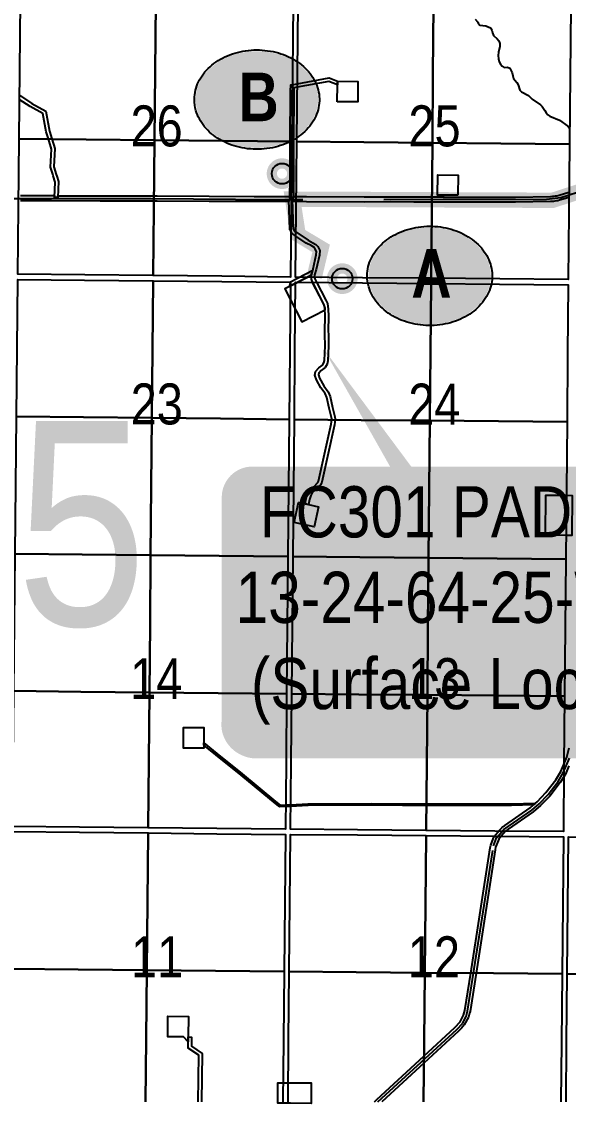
# Model space of a CAD drawing. Extents: x 463734 to 467682, y 6044208 to 6047032.
# Drawn here: x 466157.9 to 466264.8, y 6044452.5 to 6044663.8 of the extents above; entities that cross this region are included whole.
import ezdxf
from ezdxf.enums import TextEntityAlignment as Align

# ---------------------------------------------------------------- set-up
doc = ezdxf.new("R2010")
doc.units = 0
doc.header["$LTSCALE"] = 5
doc.linetypes.add('DASHED2', pattern=[9.525, 6.35, -3.175])
for name, color, linetype in [('CG-NOTES', 7, 'Continuous'), ('P-PROPOSED', 10, 'Continuous'), ('RoadSeg', 57, 'DASHED2'), ('ROUTE-MAP-ROUTE', 90, 'Continuous'), ('T-WATER', 160, 'Continuous')]:
    doc.layers.add(name, color=color, linetype=linetype)
doc.layers.add('Sections', color=7, linetype='Continuous', true_color=0x13f661)
doc.styles.add('120', font='ARIALN.TTF', dxfattribs={"height": 13})
doc.styles.add('80', font='ARIALN.TTF', dxfattribs={"height": 10})
doc.styles.add('BOLD', font='ARIALNB.TTF')

# ---------------------------------------------------------------- blocks, each defined once
blk = doc.blocks.new('*U425')
h = blk.add_hatch(color=255)
edge = h.paths.add_edge_path()
edge.add_line((-46.5, -28.5), (46.5, -28.5))
edge.add_arc((46.5, -22.5), 6, 270, 360)
edge.add_line((52.5, -22.5), (52.5, 21))
edge.add_arc((46.5, 21), 6, 0, 90)
edge.add_line((46.5, 27), (-46.5, 27))
edge.add_arc((-46.5, 21), 6, 90, 180)
edge.add_line((-52.5, 21), (-52.5, -22.5))
edge.add_arc((-46.5, -22.5), 6, 180, 270)
at = {"color": 14, "flags": 128}
blk.add_lwpolyline([(-32.7, 50.19, 0, 7.5, 0), (0, 0, 0, 0, 0)], format="xyseb", dxfattribs=at)
blk.add_lwpolyline([(-46.5, -28.5, 3, 3, 0), (46.5, -28.5, 3, 3, 0.414214), (52.5, -22.5, 3, 3, 0), (52.5, 21, 3, 0, 0.414214), (46.5, 27, 0, 0, 0), (-46.5, 27, 0, 0, 0.414214), (-52.5, 21, 0, 0, 0), (-52.5, -22.5, 0, 3, 0.414214)], format="xyseb", close=True, dxfattribs=at)
at = {"color": 14, "style": '80'}
blk.add_attdef('ENTER_TEXT_001', (-35.99, -5), '', height=10, dxfattribs=at)
blk = doc.blocks.new('AA')
at = {"const_width": 4}
blk.add_lwpolyline([(-1, 0, 1), (1, 0, 1)], format="xyb", close=True, dxfattribs=at)
blk.add_circle((0, 0), 2)
blk = doc.blocks.new('Route_Letters')
h = blk.add_hatch(color=255)
h.dxf.hatch_style = 1
edge = h.paths.add_edge_path()
edge.add_ellipse((-0.12, 0.46), major_axis=(-11.97, 0), ratio=0.789318, start_angle=0, end_angle=360)
at = {"color": 5}
blk.add_open_spline([(-12.34, 0.46), (-12.34, -0.25), (-12.24, -0.97), (-11.72, -2.79), (-11.14, -3.88), (-9.56, -5.81), (-8.54, -6.66), (-6.22, -8.02), (-4.9, -8.54), (-2.12, -9.17), (-0.66, -9.3), (2.22, -9.13), (3.64, -8.84), (6.27, -7.89), (7.48, -7.22), (9.54, -5.6), (10.38, -4.64), (11.6, -2.54), (11.97, -1.4), (12.18, 0.91), (12.02, 2.08), (11.2, 4.3), (10.54, 5.35), (8.8, 7.2), (7.72, 7.99), (5.29, 9.24), (3.93, 9.68), (1.11, 10.18), (-0.35, 10.23), (-3.22, 9.91), (-4.61, 9.55), (-7.16, 8.47), (-8.32, 7.75), (-10.24, 6.02), (-11, 5.02), (-12.05, 2.86), (-12.32, 1.7), (-12.34, 0.52), (-12.34, 0.49), (-12.34, 0.46)], degree=3, knots=[0, 0, 0, 0, 0.219529, 0.219529, 0.575727, 0.575727, 0.931924, 0.931924, 1.288121, 1.288121, 1.644318, 1.644318, 2.000515, 2.000515, 2.356712, 2.356712, 2.712909, 2.712909, 3.069107, 3.069107, 3.425304, 3.425304, 3.781501, 3.781501, 4.137698, 4.137698, 4.493895, 4.493895, 4.850092, 4.850092, 5.20629, 5.20629, 5.562487, 5.562487, 5.918684, 5.918684, 6.274881, 6.274881, 6.283185, 6.283185, 6.283185, 6.283185], dxfattribs=at)
at = {"color": 14, "style": 'BOLD'}
blk.add_attdef('A', text='', height=9.5, dxfattribs=at).set_placement((0.22, 0.98), align=Align.MIDDLE)

msp = doc.modelspace()

# ---------------------------------------------------------------- linework, layer by layer
at = {"layer": 'P-PROPOSED', "flags": 128}
for points in [[(466210.54, 6044612.942), (466210.256, 6044612.044), (466214.584, 6044614.29), (466214.872, 6044615.19)], [(466214.797, 6044612.992), (466214.619, 6044613.48), (466214.584, 6044614.29), (466209.395, 6044611.597), (466212.74, 6044605.151), (466217.277, 6044607.505), (466217.273, 6044607.864), (466217.056, 6044608.64)]]:
    msp.add_lwpolyline(points, close=True, dxfattribs=at)
at = {"layer": 'RoadSeg'}
for points in [[(466279.69, 6044630.898), (466278.924, 6044631.531), (466277.492, 6044632.264), (466275.892, 6044632.697), (466275.026, 6044632.697), (466273.76, 6044632.597), (466271.228, 6044631.931), (466263.332, 6044629.399), (466260.534, 6044629.066), (466208.062, 6044628.999), (466183.242, 6044629.199), (466145.395, 6044629.199)], [(466227.614, 6044452.818), (466243.043, 6044466.985), (466244.109, 6044468.151), (466244.842, 6044469.517), (466245.142, 6044470.55), (466250.173, 6044502.799), (466250.806, 6044504.398), (466252.238, 6044506.031), (466257.702, 6044509.829), (466259.101, 6044511.028), (466260.867, 6044512.86), (466262.866, 6044515.426), (466263.832, 6044517.058), (466265.065, 6044519.924)]]:
    msp.add_lwpolyline(points, dxfattribs=at)
at = {"layer": 'ROUTE-MAP-ROUTE', "const_width": 2.998, "flags": 128}
msp.add_lwpolyline([(466477.759, 6044562.945), (466477.64, 6044571.321), (466476.483, 6044579.747), (466476.604, 6044583.963), (466477.096, 6044601.023), (466353.37, 6044603.208), (466338.138, 6044607.294), (466327.658, 6044616.409), (466297.551, 6044628.775), (466282.275, 6044628.659), (466280.334, 6044630.801), (466276.872, 6044632.518), (466273.33, 6044632.302), (466267.111, 6044630.64), (466261.761, 6044628.905), (466210.93, 6044629.122), (466212.015, 6044622.185), (466216.498, 6044619.511), (466215.155, 6044613.903)], dxfattribs=at)
at = {"layer": 'Sections', "color": 8}
for points in [[(466210.635, 6044626.985), (466210.514, 6044613.922), (466197.102, 6044614.057), (466183.69, 6044614.192), (466170.279, 6044614.327), (466157.202, 6044614.459), (466157.328, 6044627.522), (466157.458, 6044640.919), (466157.588, 6044654.317), (466157.717, 6044667.714), (466170.789, 6044667.582), (466184.195, 6044667.446), (466197.602, 6044667.312), (466211.009, 6044667.178), (466210.884, 6044653.78), (466210.76, 6044640.383)], [(466184.068, 6044654.049), (466183.941, 6044640.652), (466170.532, 6044640.787), (466157.458, 6044640.919), (466157.588, 6044654.317), (466157.717, 6044667.714), (466170.789, 6044667.582), (466184.195, 6044667.446)], [(466210.884, 6044653.78), (466210.76, 6044640.383), (466197.35, 6044640.517), (466183.941, 6044640.652), (466184.068, 6044654.049), (466184.195, 6044667.446), (466197.602, 6044667.312), (466211.009, 6044667.178)], [(466264.933, 6044626.477), (466264.817, 6044613.42), (466251.409, 6044613.544), (466238.001, 6044613.668), (466224.592, 6044613.792), (466211.519, 6044613.913), (466211.64, 6044626.975), (466211.764, 6044640.373), (466211.889, 6044653.771), (466212.013, 6044667.168), (466225.081, 6044667.042), (466238.484, 6044666.913), (466251.887, 6044666.784), (466265.29, 6044666.655), (466265.171, 6044653.262), (466265.052, 6044639.87)], [(466238.363, 6044653.518), (466238.241, 6044640.123), (466224.835, 6044640.25), (466211.764, 6044640.373), (466211.889, 6044653.771), (466212.013, 6044667.168), (466225.081, 6044667.042), (466238.484, 6044666.913)], [(466265.171, 6044653.262), (466265.052, 6044639.87), (466251.647, 6044639.997), (466238.241, 6044640.123), (466238.363, 6044653.518), (466238.484, 6044666.913), (466251.887, 6044666.784), (466265.29, 6044666.655)], [(466219.676, 6044652.147), (466219.673, 6044651.43), (466217.998, 6044652.106), (466211.828, 6044650.98), (466211.191, 6044650.863), (466211.151, 6044650.172), (466211.117, 6044640.403), (466211.093, 6044633.642), (466211.092, 6044633.317), (466211.078, 6044629.373), (466210.623, 6044629.374), (466210.411, 6044629.375), (466210.425, 6044633.322), (466210.427, 6044633.647), (466210.45, 6044640.41), (466210.485, 6044650.193), (466210.556, 6044651.425), (466210.828, 6044651.474), (466211.834, 6044651.658), (466218.069, 6044652.797), (466219.676, 6044652.147)], [(466219.66, 6044648.149), (466219.673, 6044651.43), (466219.676, 6044652.147), (466223.674, 6044652.131), (466223.658, 6044648.133), (466219.66, 6044648.149)], [(466183.814, 6044627.254), (466183.69, 6044614.192), (466170.279, 6044614.327), (466157.202, 6044614.459), (466157.328, 6044627.522), (466157.458, 6044640.919), (466170.532, 6044640.787), (466183.941, 6044640.652)], [(466210.635, 6044626.985), (466210.514, 6044613.922), (466197.102, 6044614.057), (466183.69, 6044614.192), (466183.814, 6044627.254), (466183.941, 6044640.652), (466197.35, 6044640.517), (466210.76, 6044640.383)], [(466238.119, 6044626.728), (466238.001, 6044613.668), (466224.592, 6044613.792), (466211.519, 6044613.913), (466211.64, 6044626.975), (466211.764, 6044640.373), (466224.835, 6044640.25), (466238.241, 6044640.123)], [(466264.933, 6044626.477), (466264.817, 6044613.42), (466251.409, 6044613.544), (466238.001, 6044613.668), (466238.119, 6044626.728), (466238.241, 6044640.123), (466251.647, 6044639.997), (466265.052, 6044639.87)], [(466243.249, 6044629.878), (466240.612, 6044629.879), (466240.369, 6044629.879), (466239.87, 6044629.879), (466239.254, 6044629.879), (466239.297, 6044633.883), (466243.293, 6044633.84), (466243.249, 6044629.878)], [(466240.369, 6044629.879), (466240.365, 6044629.546), (466239.866, 6044629.548), (466239.87, 6044629.879), (466240.369, 6044629.879)], [(466214.221, 6044570.468), (466214.011, 6044569.474), (466213.36, 6044569.616), (466213.575, 6044570.636), (466213.859, 6044571.551), (466214.249, 6044572.174), (466215.046, 6044572.943), (466215.883, 6044573.79), (466215.987, 6044574.046), (466218.475, 6044585.165), (466218.562, 6044586.071), (466218.571, 6044586.17), (466218.544, 6044586.502), (466218.088, 6044588.282), (466217.643, 6044590.383), (466217.277, 6044591.161), (466216.46, 6044592.31), (466215.58, 6044593.872), (466215.278, 6044594.774), (466215.43, 6044595.468), (466216.037, 6044596.153), (466216.786, 6044596.731), (466217.058, 6044597.135), (466217.144, 6044597.642), (466217.287, 6044600.491), (466217.243, 6044602.698), (466217.239, 6044603.365), (466217.264, 6044606.282), (466217.248, 6044607.862), (466217.032, 6044608.638), (466216.196, 6044610.248), (466214.772, 6044612.992), (466214.593, 6044613.481), (466214.559, 6044614.291), (466214.559, 6044614.291), (466214.846, 6044615.191), (466214.917, 6044615.55), (466215.538, 6044618.28), (466215.59, 6044618.923), (466215.289, 6044619.472), (466215.048, 6044619.743), (466214.536, 6044620.044), (466213.595, 6044620.536), (466211.558, 6044621.929), (466210.832, 6044622.425), (466210.562, 6044622.845), (466210.368, 6044623.146), (466210.179, 6044629.05), (466210.62, 6044629.049), (466210.846, 6044629.049), (466211.028, 6044623.352), (466211.32, 6044622.899), (466211.566, 6044622.731), (466213.939, 6044621.109), (466214.859, 6044620.627), (466215.476, 6044620.265), (466215.838, 6044619.858), (466216.27, 6044619.068), (466216.198, 6044618.179), (466215.56, 6044615.374), (466215.231, 6044614.344), (466215.15, 6044613.921), (466215.155, 6044613.903), (466215.235, 6044613.573), (466215.595, 6044612.894), (466217.443, 6044609.417), (466217.747, 6044608.763), (466217.88, 6044607.655), (466217.93, 6044606.295), (466217.906, 6044603.371), (466217.906, 6044603.344), (466217.909, 6044602.705), (466217.953, 6044600.475), (466217.808, 6044597.569), (466217.691, 6044596.882), (466217.279, 6044596.27), (466216.494, 6044595.664), (466216.044, 6044595.156), (466215.969, 6044594.811), (466216.192, 6044594.144), (466217.023, 6044592.668), (466217.855, 6044591.499), (466218.279, 6044590.596), (466218.737, 6044588.434), (466219.204, 6044586.612), (466219.24, 6044586.165), (466219.23, 6044586.065), (466219.135, 6044585.059), (466216.626, 6044573.848), (466216.45, 6044573.416), (466215.514, 6044572.469), (466214.77, 6044571.751), (466214.47, 6044571.271), (466214.221, 6044570.468)], [(466210.131, 6044572.725), (466210.007, 6044559.327), (466196.59, 6044559.463), (466183.173, 6044559.598), (466169.756, 6044559.733), (466156.674, 6044559.865), (466156.804, 6044573.262), (466156.933, 6044586.66), (466157.063, 6044600.057), (466157.192, 6044613.455), (466170.269, 6044613.323), (466183.681, 6044613.187), (466197.093, 6044613.053), (466210.505, 6044612.918), (466210.38, 6044599.52), (466210.256, 6044586.123)], [(466183.554, 6044599.79), (466183.427, 6044586.393), (466170.012, 6044586.528), (466156.933, 6044586.66), (466157.063, 6044600.057), (466157.192, 6044613.455), (466170.269, 6044613.323), (466183.681, 6044613.187)], [(466210.38, 6044599.52), (466210.256, 6044586.123), (466196.841, 6044586.258), (466183.427, 6044586.393), (466183.554, 6044599.79), (466183.681, 6044613.187), (466197.093, 6044613.053), (466210.505, 6044612.918)], [(466264.333, 6044558.845), (466250.919, 6044558.964), (466237.505, 6044559.083), (466224.091, 6044559.202), (466211.012, 6044559.319), (466211.136, 6044572.716), (466211.26, 6044586.114), (466211.385, 6044599.511), (466211.509, 6044612.909), (466224.583, 6044612.787), (466237.991, 6044612.663), (466251.4, 6044612.539), (466264.808, 6044612.415), (466264.69, 6044599.023), (466264.571, 6044585.63), (466264.452, 6044572.237)], [(466237.87, 6044599.268), (466237.748, 6044585.873), (466224.337, 6044585.995), (466211.26, 6044586.114), (466211.385, 6044599.511), (466211.509, 6044612.909), (466224.583, 6044612.787), (466237.991, 6044612.663)], [(466264.571, 6044585.63), (466251.159, 6044585.752), (466237.748, 6044585.873), (466237.87, 6044599.268), (466237.991, 6044612.663), (466251.4, 6044612.539), (466264.808, 6044612.415), (466264.69, 6044599.023)], [(466183.3, 6044572.995), (466183.173, 6044559.598), (466169.756, 6044559.733), (466156.674, 6044559.865), (466156.804, 6044573.262), (466156.933, 6044586.66), (466170.012, 6044586.528), (466183.427, 6044586.393)], [(466210.131, 6044572.725), (466210.007, 6044559.327), (466196.59, 6044559.463), (466183.173, 6044559.598), (466183.3, 6044572.995), (466183.427, 6044586.393), (466196.841, 6044586.258), (466210.256, 6044586.123)], [(466237.505, 6044559.083), (466224.091, 6044559.202), (466211.012, 6044559.319), (466211.136, 6044572.716), (466211.26, 6044586.114), (466224.337, 6044585.995), (466237.748, 6044585.873), (466237.626, 6044572.478)], [(466264.571, 6044585.63), (466264.452, 6044572.237), (466264.333, 6044558.845), (466250.919, 6044558.964), (466237.505, 6044559.083), (466237.626, 6044572.478), (466237.748, 6044585.873), (466251.159, 6044585.752)], [(466264.339, 6044563.463), (466260.365, 6044563.481), (466260.402, 6044571.307), (466264.408, 6044571.288), (466265.413, 6044571.283), (466265.563, 6044571.282), (466265.526, 6044563.457), (466265.344, 6044563.458), (466264.339, 6044563.463)], [(466213.36, 6044569.616), (466214.011, 6044569.474), (466215.968, 6044569.049), (466215.119, 6044565.142), (466211.212, 6044565.991), (466212.061, 6044569.898), (466213.36, 6044569.616)], [(466209.633, 6044519.135), (466209.512, 6044506.072), (466196.09, 6044506.208), (466182.668, 6044506.343), (466169.246, 6044506.478), (466156.159, 6044506.61), (466156.285, 6044519.672), (466156.415, 6044533.07), (466156.544, 6044546.467), (466156.674, 6044559.865), (466169.756, 6044559.733), (466183.173, 6044559.598), (466196.59, 6044559.463), (466210.007, 6044559.327), (466209.882, 6044545.93), (466209.758, 6044532.532)], [(466183.046, 6044546.201), (466182.919, 6044532.803), (466169.499, 6044532.938), (466156.415, 6044533.07), (466156.544, 6044546.467), (466156.674, 6044559.865), (466169.756, 6044559.733), (466183.173, 6044559.598)], [(466209.882, 6044545.93), (466209.758, 6044532.532), (466196.338, 6044532.668), (466182.919, 6044532.803), (466183.046, 6044546.201), (466183.173, 6044559.598), (466196.59, 6044559.463), (466210.007, 6044559.327)], [(466264.333, 6044558.845), (466264.214, 6044545.452), (466264.095, 6044532.06), (466263.976, 6044518.667), (466263.86, 6044505.609), (466250.44, 6044505.724), (466237.021, 6044505.838), (466223.601, 6044505.952), (466210.517, 6044506.063), (466210.638, 6044519.126), (466210.763, 6044532.524), (466210.887, 6044545.921), (466211.012, 6044559.319), (466224.091, 6044559.202), (466237.505, 6044559.083), (466250.919, 6044558.964)], [(466237.383, 6044545.688), (466237.261, 6044532.293), (466223.844, 6044532.41), (466210.763, 6044532.524), (466210.887, 6044545.921), (466211.012, 6044559.319), (466224.091, 6044559.202), (466237.505, 6044559.083)], [(466237.505, 6044559.083), (466250.919, 6044558.964), (466264.333, 6044558.845), (466264.214, 6044545.452), (466264.095, 6044532.06), (466250.678, 6044532.176), (466237.261, 6044532.293), (466237.383, 6044545.688)], [(466182.792, 6044519.406), (466182.668, 6044506.343), (466169.246, 6044506.478), (466156.159, 6044506.61), (466156.285, 6044519.672), (466156.415, 6044533.07), (466169.499, 6044532.938), (466182.919, 6044532.803)], [(466209.633, 6044519.135), (466209.512, 6044506.072), (466196.09, 6044506.208), (466182.668, 6044506.343), (466182.792, 6044519.406), (466182.919, 6044532.803), (466196.338, 6044532.668), (466209.758, 6044532.532)], [(466237.139, 6044518.898), (466237.021, 6044505.838), (466223.601, 6044505.952), (466210.517, 6044506.063), (466210.638, 6044519.126), (466210.763, 6044532.524), (466223.844, 6044532.41), (466237.261, 6044532.293)], [(466263.976, 6044518.667), (466263.86, 6044505.609), (466250.44, 6044505.724), (466237.021, 6044505.838), (466237.139, 6044518.898), (466237.261, 6044532.293), (466250.678, 6044532.176), (466264.095, 6044532.06)], [(466193.576, 6044522.928), (466193.575, 6044522.496), (466193.574, 6044521.922), (466189.576, 6044521.927), (466189.577, 6044522.427), (466189.581, 6044525.926), (466193.58, 6044525.92), (466193.576, 6044522.928)], [(466207.592, 6044511.519), (466208.488, 6044510.777), (466209.521, 6044510.824), (466210.505, 6044510.87), (466210.527, 6044510.871), (466213.93, 6044511.027), (466226.294, 6044511.089), (466232.407, 6044511.021), (466237.033, 6044511.027), (466253.698, 6044511.047), (466258.431, 6044511.182), (466258.029, 6044510.837), (466253.717, 6044510.715), (466237.03, 6044510.694), (466232.407, 6044510.688), (466226.298, 6044510.756), (466213.945, 6044510.694), (466210.524, 6044510.537), (466210.502, 6044510.538), (466209.518, 6044510.491), (466208.375, 6044510.438), (466208.228, 6044510.56), (466207.588, 6044511.089), (466200.878, 6044516.646), (466195.883, 6044520.59), (466193.575, 6044522.496), (466193.576, 6044522.928), (466196.086, 6044520.855), (466201.093, 6044516.9), (466207.592, 6044511.519)], [(466182.532, 6044491.941), (466182.405, 6044478.544), (466168.98, 6044478.679), (466155.89, 6044478.81), (466156.02, 6044492.208), (466156.149, 6044505.605), (466169.236, 6044505.474), (466182.659, 6044505.339)], [(466209.254, 6044478.272), (466195.829, 6044478.408), (466182.405, 6044478.544), (466182.532, 6044491.941), (466182.659, 6044505.339), (466196.081, 6044505.203), (466209.503, 6044505.068), (466209.378, 6044491.67)], [(466237.012, 6044504.833), (466236.89, 6044491.438), (466236.768, 6044478.043), (466223.346, 6044478.155), (466210.259, 6044478.264), (466210.383, 6044491.662), (466210.508, 6044505.059), (466223.592, 6044504.948)], [(466236.768, 6044478.043), (466236.89, 6044491.438), (466237.012, 6044504.833), (466250.431, 6044504.719), (466263.851, 6044504.605), (466263.732, 6044491.212), (466263.613, 6044477.82), (466250.191, 6044477.932)], [(466291.244, 6044490.995), (466291.128, 6044477.602), (466277.705, 6044477.708), (466264.618, 6044477.812), (466264.737, 6044491.205), (466264.856, 6044504.597), (466277.941, 6044504.494), (466291.361, 6044504.388)], [(466190.516, 6044465.5), (466190.508, 6044464.557), (466189.574, 6044465.508), (466186.519, 6044465.537), (466186.556, 6044469.535), (466190.554, 6044469.498), (466190.516, 6044465.5)], [(466208.98, 6044452.563), (466208.037, 6044452.566), (466208.058, 6044456.562), (466209.017, 6044456.559), (466210.022, 6044456.556), (466210.553, 6044456.555), (466214.551, 6044456.534), (466214.535, 6044453.468), (466214.532, 6044452.868), (466214.53, 6044452.536), (466210.533, 6044452.557), (466210.011, 6044452.56), (466209.985, 6044452.56), (466209.88, 6044452.56), (466208.98, 6044452.563)]]:
    msp.add_lwpolyline(points, close=True, dxfattribs=at)
for points in [[(466157.505, 6044649.41), (466159.936, 6044647.777), (466162.693, 6044646.312), (466163.396, 6044642.406), (466163.871, 6044640.878), (466164.455, 6044639.002), (466164.274, 6044635.455), (466164.728, 6044633.969), (466164.827, 6044633.644), (466165.158, 6044632.561), (466165.027, 6044629.454), (466164.36, 6044629.455), (466164.487, 6044632.475), (466164.129, 6044633.649), (466164.029, 6044633.974), (466163.602, 6044635.373), (466163.783, 6044638.917), (466163.171, 6044640.886), (466162.747, 6044642.247), (466162.095, 6044645.876), (466159.593, 6044647.205), (466157.498, 6044648.612)], [(466157.746, 6044629.81), (466163.531, 6044629.816), (466163.818, 6044629.816), (466164.375, 6044629.812), (466164.367, 6044629.639), (466164.36, 6044629.455), (466165.027, 6044629.454), (466165.034, 6044629.639), (466165.041, 6044629.807), (466167.146, 6044629.791), (466173.324, 6044629.745), (466183.803, 6044629.761), (466184.463, 6044629.762), (466194.63, 6044629.678), (466203.406, 6044629.663), (466210.412, 6044629.621), (466210.412, 6044629.514), (466210.411, 6044629.375), (466210.623, 6044629.374), (466211.078, 6044629.373), (466211.079, 6044629.513), (466211.079, 6044629.619), (466211.63, 6044629.622), (466213.657, 6044629.634), (466224.92, 6044629.547), (466230.044, 6044629.58), (466234.657, 6044629.569), (466238.11, 6044629.555), (466239.866, 6044629.548), (466240.365, 6044629.546), (466242.645, 6044629.526), (466254.511, 6044629.532), (466261.313, 6044629.658), (466261.567, 6044629.668), (466261.82, 6044629.687), (466262.072, 6044629.717), (466262.322, 6044629.756), (466262.571, 6044629.805), (466263.063, 6044629.932), (466264.934, 6044630.495)], [(466264.925, 6044629.448), (466263.35, 6044628.975), (466263.068, 6044628.896), (466262.783, 6044628.828), (466262.496, 6044628.772), (466262.207, 6044628.726), (466261.916, 6044628.693), (466261.332, 6044628.659), (466254.521, 6044628.532), (466242.643, 6044628.526), (466240.363, 6044628.547), (466238.101, 6044628.556), (466234.653, 6044628.569), (466230.046, 6044628.58), (466224.919, 6044628.547), (466213.652, 6044628.634), (466211.621, 6044628.64), (466210.859, 6044628.642), (466210.846, 6044629.049), (466210.62, 6044629.049), (466210.179, 6044629.05), (466210.192, 6044628.644), (466203.404, 6044628.664), (466194.625, 6044628.678), (466184.46, 6044628.762), (466183.794, 6044628.761), (466173.321, 6044628.746), (466163.815, 6044628.817), (466157.758, 6044628.811)], [(466226.92, 6044452.818), (466227.212, 6044453.088), (466227.405, 6044453.267), (466236.586, 6044461.761), (466242.65, 6044467.371), (466243.658, 6044468.473), (466244.336, 6044469.736), (466244.612, 6044470.686), (466245.751, 6044477.992), (466249.564, 6044502.434), (466249.643, 6044502.938), (466249.646, 6044502.959), (466250.332, 6044504.693), (466250.376, 6044504.743), (466251.251, 6044505.741), (466251.864, 6044506.439), (466251.972, 6044506.515), (466252.387, 6044506.804), (466257.357, 6044510.261), (466258.029, 6044510.837), (466258.431, 6044511.182), (466258.718, 6044511.428), (466260.449, 6044513.225), (466262.411, 6044515.744), (466263.344, 6044517.321), (466263.941, 6044518.709), (466264.546, 6044520.116), (466264.975, 6044521.95)], [(466264.944, 6044518.471), (466264.251, 6044516.86), (466263.92, 6044516.3), (466263.253, 6044515.171), (466261.217, 6044512.559), (466259.416, 6044510.689), (466257.979, 6044509.457), (466253.095, 6044506.059), (466252.68, 6044505.77), (466252.621, 6044505.729), (466252.545, 6044505.677), (466251.717, 6044504.732), (466251.212, 6044504.156), (466250.632, 6044502.691), (466250.614, 6044502.577), (466250.535, 6044502.073), (466246.778, 6044477.984), (466245.605, 6044470.465), (466245.513, 6044470.147), (466245.281, 6044469.35), (466244.493, 6044467.882), (466243.912, 6044467.246), (466243.369, 6044466.653), (466236.573, 6044460.377), (466228.387, 6044452.818)], [(466155.639, 6044452.818), (466155.761, 6044465.413), (466155.89, 6044478.81), (466156.02, 6044492.208), (466156.149, 6044505.605), (466169.236, 6044505.474), (466182.659, 6044505.339), (466196.081, 6044505.203), (466209.503, 6044505.068), (466209.378, 6044491.67), (466209.254, 6044478.272), (466209.129, 6044464.875), (466209.017, 6044452.818)], [(466210.022, 6044452.818), (466210.134, 6044464.867), (466210.259, 6044478.264), (466210.383, 6044491.662), (466210.508, 6044505.059), (466223.592, 6044504.948), (466237.012, 6044504.833), (466250.431, 6044504.719), (466263.851, 6044504.605), (466263.732, 6044491.212), (466263.613, 6044477.82), (466263.494, 6044464.427), (466263.391, 6044452.818)], [(466264.396, 6044452.818), (466264.499, 6044464.419), (466264.618, 6044477.812), (466264.737, 6044491.205), (466264.856, 6044504.597), (466277.941, 6044504.494), (466291.361, 6044504.388), (466304.781, 6044504.281), (466318.201, 6044504.175), (466318.087, 6044490.783), (466317.973, 6044477.39), (466317.859, 6044463.997), (466317.763, 6044452.818)], [(466155.639, 6044452.818), (466155.761, 6044465.413), (466155.89, 6044478.81), (466168.98, 6044478.679), (466182.405, 6044478.544), (466182.278, 6044465.147), (466182.161, 6044452.818)], [(466182.161, 6044452.818), (466182.278, 6044465.147), (466182.405, 6044478.544), (466195.829, 6044478.408), (466209.254, 6044478.272), (466209.129, 6044464.875), (466209.017, 6044452.818)], [(466210.022, 6044452.818), (466210.134, 6044464.867), (466210.259, 6044478.264), (466223.346, 6044478.155), (466236.768, 6044478.043), (466236.647, 6044464.648), (466236.539, 6044452.818)], [(466236.539, 6044452.818), (466236.647, 6044464.648), (466236.768, 6044478.043), (466250.191, 6044477.932), (466263.613, 6044477.82), (466263.494, 6044464.427), (466263.391, 6044452.818)], [(466264.396, 6044452.818), (466264.499, 6044464.419), (466264.618, 6044477.812), (466277.705, 6044477.708), (466291.128, 6044477.602), (466291.011, 6044464.209), (466290.912, 6044452.818)], [(466192.458, 6044452.818), (466192.563, 6044461.945), (466190.496, 6044463.332), (466190.508, 6044464.557), (466190.516, 6044465.5), (466191.183, 6044465.494), (466191.166, 6044463.685), (466193.234, 6044462.298), (466193.125, 6044452.818)]]:
    msp.add_lwpolyline(points, dxfattribs=at)
at = {"layer": 'T-WATER', "linetype": 'Continuous'}
msp.add_lwpolyline([(466246.62, 6044664.266), (466247.132, 6044663.711), (466247.207, 6044663.506), (466247.512, 6044663.133), (466248.672, 6044662.99), (466249.177, 6044662.804), (466249.599, 6044662.553), (466249.86, 6044662.127), (466249.985, 6044661.58), (466250.21, 6044661.088), (466250.922, 6044660.445), (466251.241, 6044660.067), (466251.417, 6044659.541), (466251.444, 6044658.915), (466251.156, 6044657.843), (466251.127, 6044657.192), (466251.167, 6044656.527), (466251.321, 6044655.975), (466251.556, 6044655.515), (466251.87, 6044655.115), (466252.31, 6044654.863), (466252.951, 6044654.912), (466253.377, 6044654.701), (466253.835, 6044653.783), (466253.956, 6044653.194), (466254.136, 6044652.664), (466254.42, 6044652.272), (466254.78, 6044651.928), (466255.032, 6044651.481), (466255.322, 6044650.395), (466255.68, 6044650.081), (466257.059, 6044649.395), (466257.738, 6044648.653), (466259.358, 6044647.575), (466259.699, 6044647.248), (466260.253, 6044646.438), (466260.491, 6044645.989), (466260.812, 6044645.589), (466261.235, 6044645.35), (466263.101, 6044644.521), (466264.747, 6044643.407), (466265.04, 6044642.99)], dxfattribs=at)

# ---------------------------------------------------------------- block references
at = {"layer": 'CG-NOTES', "xscale": 0.9994700000000001, "yscale": 0.9994700000000001, "zscale": 0.9994700000000001}
for p, values in [((466204.057, 6044648.111), {'A': 'B'}), ((466237.841, 6044613.683), {'A': 'A'})]:
    msp.add_blockref('Route_Letters', p, dxfattribs=at).add_auto_attribs(values)
for p in [(466208.86, 6044634.107), (466220.627, 6044613.599)]:
    msp.add_blockref('AA', p, dxfattribs=at)
at = {"layer": 'CG-NOTES'}
ref = msp.add_blockref('*U425', (466249.542, 6044549.917), dxfattribs=dict(at, xscale=0.9994700000000001, yscale=0.9994700000000001, zscale=0.9994700000000001))
ref.add_attrib('ENTER_TEXT_001', 'FC301 PAD SITE', (466204.511, 6044563.067), dxfattribs={"layer": '0', "color": 14, "height": 9.9947, "style": '80'})
ref.add_attrib('ENTER_TEXT_002', '13-24-64-25-W.5M.', (466199.787, 6044546.369), dxfattribs={"layer": '0', "color": 14, "height": 9.9947, "style": '80'})
ref.add_attrib('ENTER_TEXT_003', '(Surface Location)', (466202.766, 6044529.533), dxfattribs={"layer": '0', "color": 14, "height": 9.9947, "style": '80'})

# ---------------------------------------------------------------- texts
at = {"layer": 'RoadSeg', "style": '120'}
for s, p in [('26', (466179.244, 6044639.434)), ('25', (466233.573, 6044639.443)), ('23', (466179.274, 6044585.136)), ('24', (466233.535, 6044585.101)), ('14', (466179.184, 6044531.481)), ('13', (466233.537, 6044531.5)), ('11', (466179.337, 6044477.174)), ('12', (466233.46, 6044477.158))]:
    msp.add_text(s, height=7.9958, dxfattribs=at).set_placement(p)
msp.add_text('64-25-5', height=39.9412, rotation=359.95761, dxfattribs=at).set_placement((466024.71, 6044545.951))

doc.saveas('drawing.dxf')
